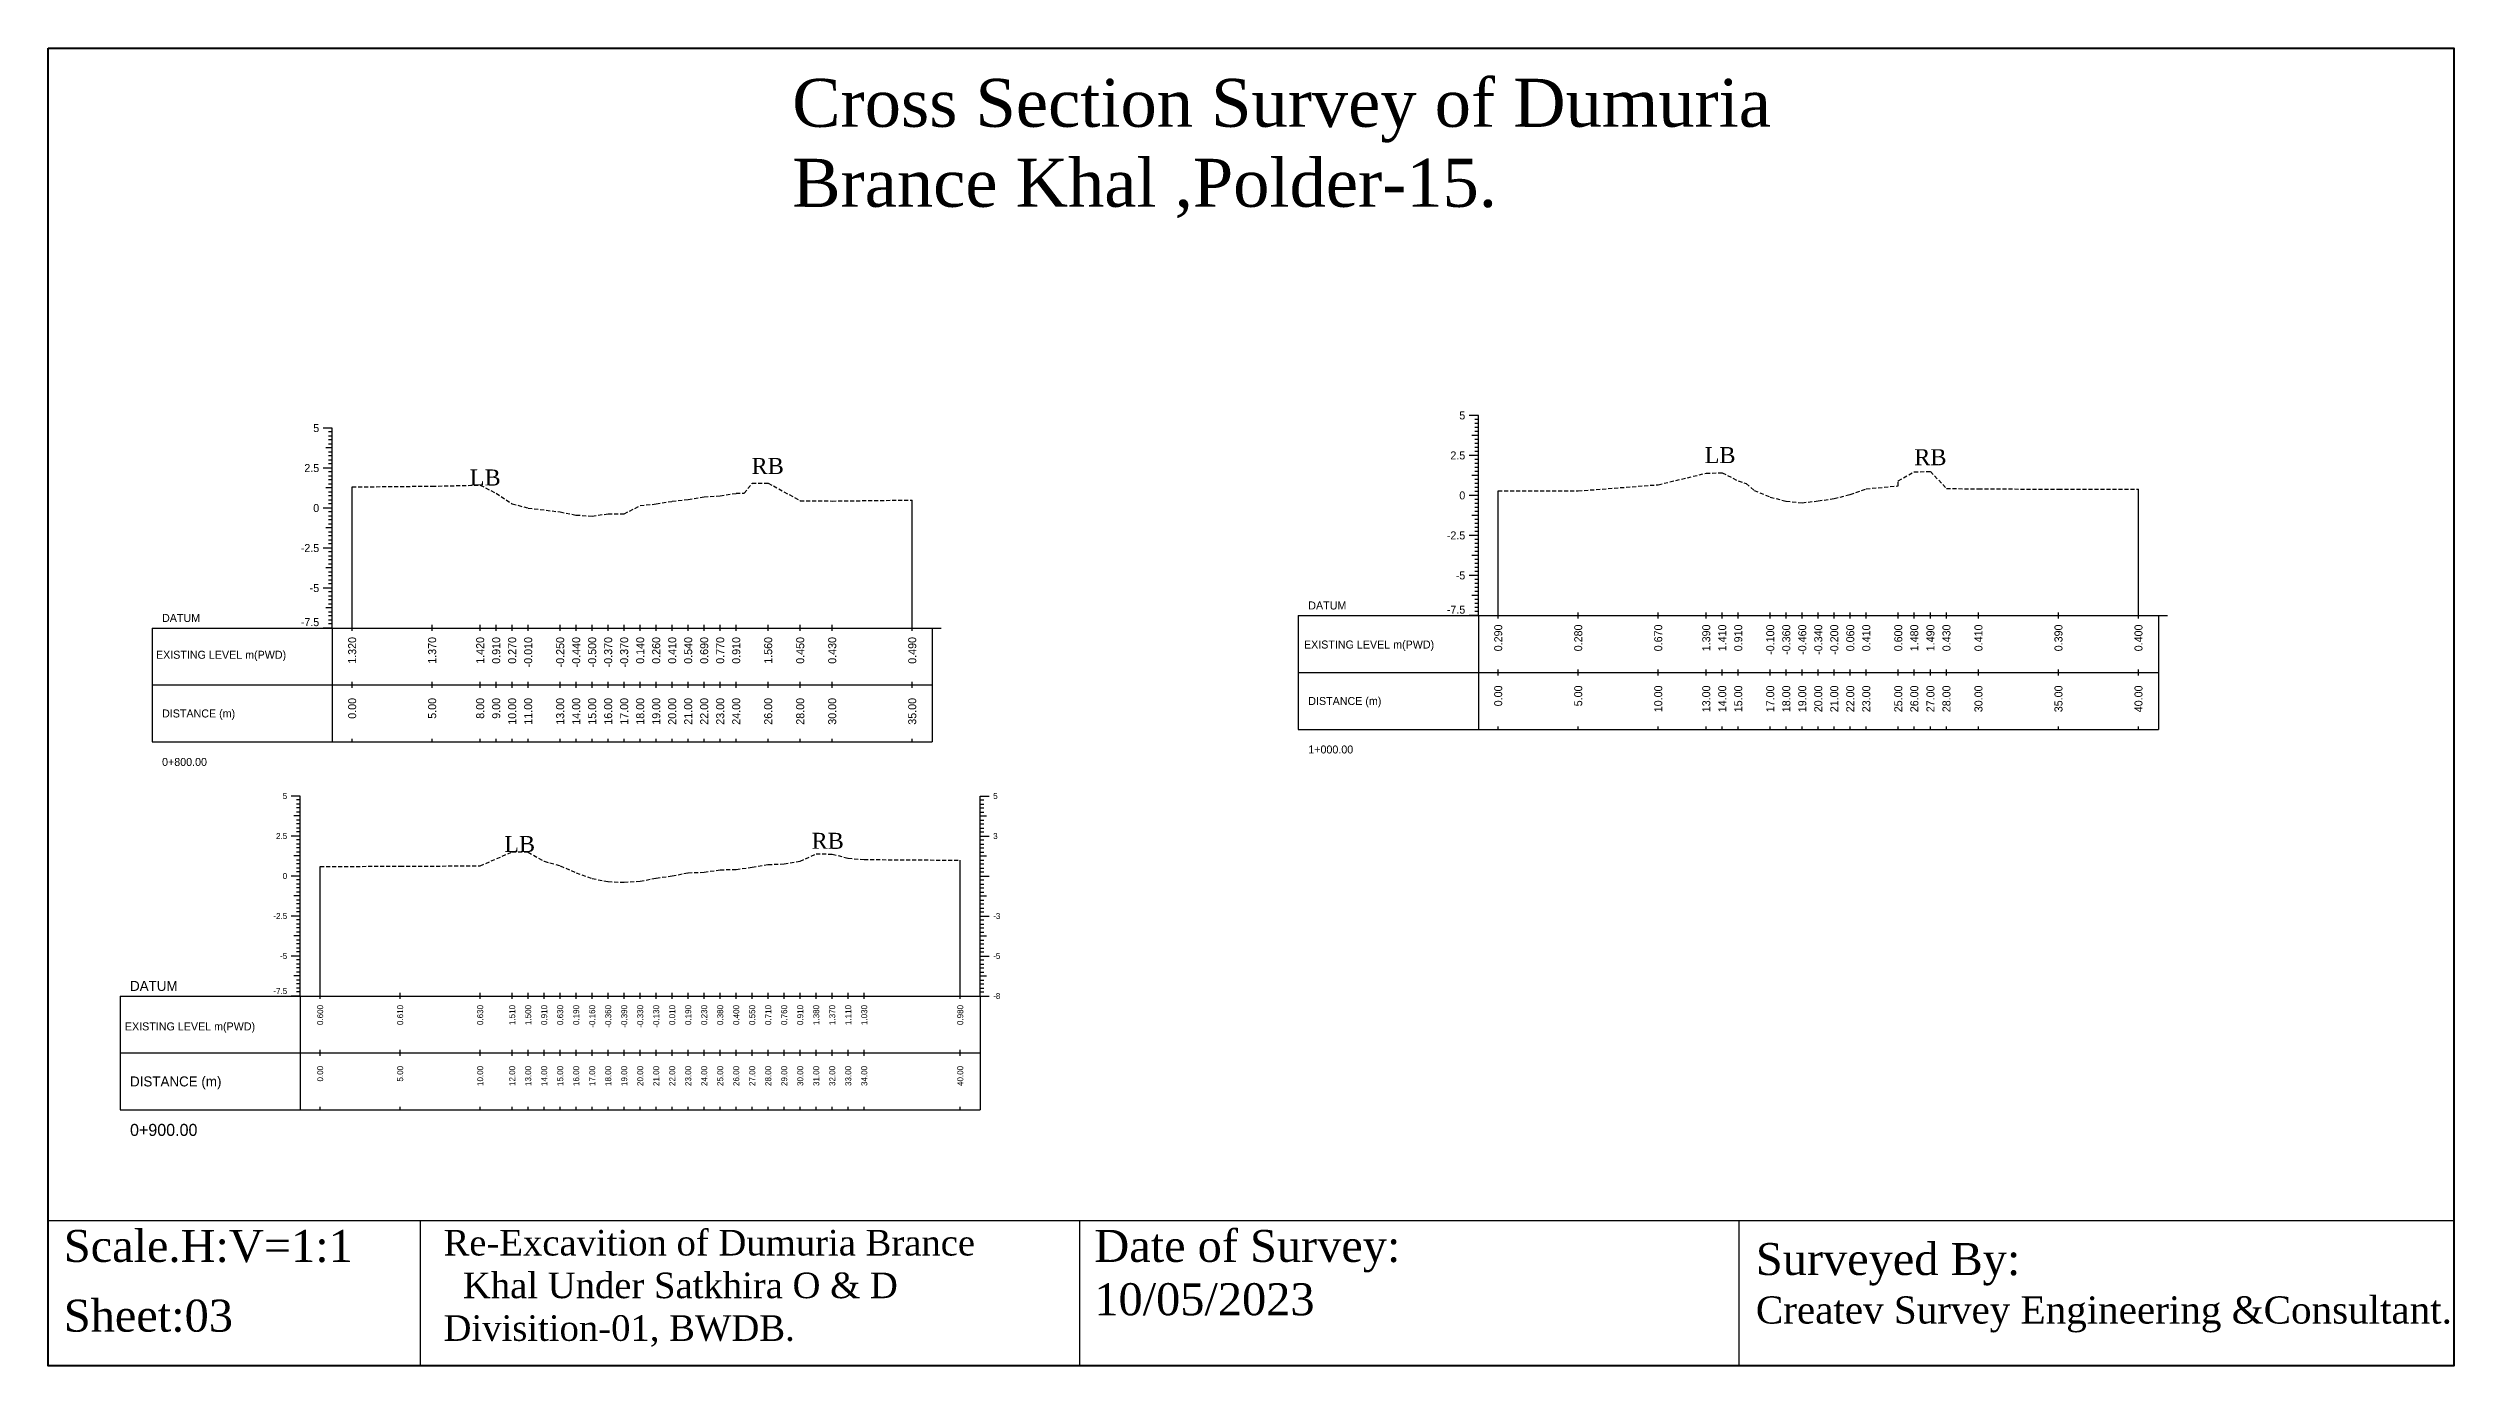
# Model space of a CAD drawing. Header units: inches. Extents: x -603 to 646, y -2572 to -1030.
# Drawn here: x 106.5 to 256.8, y -1327 to -1244.6 of the extents above; entities that cross this region are included whole.
import ezdxf
from ezdxf.enums import TextEntityAlignment as Align

# ---------------------------------------------------------------- set-up
doc = ezdxf.new("R2010")
doc.units = ezdxf.units.IN
doc.header["$MEASUREMENT"] = 0
doc.linetypes.add('HIDDEN', pattern=[0.375, 0.25, -0.125])
doc.layers.add('CS_Drawing', color=7, linetype='Continuous')
doc.layers.add('GL', color=3, linetype='HIDDEN')
doc.styles.add('romans', font='romans.shx')

msp = doc.modelspace()

# ---------------------------------------------------------------- linework, layer by layer
at = {"color": 4, "lineweight": 40}
msp.add_lwpolyline([(106.5, -1244.63), (256.84, -1244.63), (256.84, -1327), (106.5, -1327)], close=True, dxfattribs=at)
for points in [[(256.84, -1244.63), (256.84, -1327)], [(106.5, -1317.92), (256.84, -1317.92)], [(106.5, -1317.92), (106.5, -1327)], [(129.75, -1317.92), (129.75, -1327)], [(170.95, -1317.92), (170.95, -1327)], [(212.15, -1317.92), (212.15, -1327)]]:
    msp.add_lwpolyline(points)
at = {"layer": 'CS_Drawing'}
for p, q in [((124.25, -1268.38), (123.69, -1268.38)), ((124.25, -1268.38), (123.86, -1268.38)), ((124.25, -1268.38), (124.03, -1268.38)), ((124.25, -1268.62), (124.03, -1268.62)), ((124.25, -1280.88), (124.25, -1268.38)), ((195.88, -1267.59), (195.31, -1267.59)), ((195.88, -1267.59), (195.48, -1267.59)), ((195.88, -1268.84), (195.48, -1268.84)), ((195.88, -1267.59), (195.65, -1267.59)), ((195.88, -1267.84), (195.65, -1267.84)), ((195.88, -1268.09), (195.65, -1268.09)), ((195.88, -1268.34), (195.65, -1268.34)), ((195.88, -1268.59), (195.65, -1268.59)), ((195.88, -1268.84), (195.65, -1268.84)), ((195.88, -1280.09), (195.88, -1267.59)), ((124.25, -1269.62), (123.86, -1269.62)), ((124.25, -1268.88), (124.03, -1268.88)), ((124.25, -1269.12), (124.03, -1269.12)), ((124.25, -1269.38), (124.03, -1269.38)), ((124.25, -1269.62), (124.03, -1269.62)), ((124.25, -1269.88), (124.03, -1269.88)), ((124.25, -1270.12), (124.03, -1270.12)), ((124.25, -1270.38), (124.03, -1270.38)), ((195.88, -1270.09), (195.31, -1270.09)), ((195.88, -1270.09), (195.48, -1270.09)), ((195.88, -1269.09), (195.65, -1269.09)), ((195.88, -1269.34), (195.65, -1269.34)), ((195.88, -1269.59), (195.65, -1269.59)), ((195.88, -1269.84), (195.65, -1269.84)), ((195.88, -1270.09), (195.65, -1270.09)), ((195.88, -1270.34), (195.65, -1270.34)), ((124.25, -1270.88), (123.69, -1270.88)), ((124.25, -1270.88), (123.86, -1270.88)), ((124.25, -1270.62), (124.03, -1270.62)), ((124.25, -1270.88), (124.03, -1270.88)), ((124.25, -1271.12), (124.03, -1271.12)), ((124.25, -1271.38), (124.03, -1271.38)), ((124.25, -1271.62), (124.03, -1271.62)), ((124.25, -1271.88), (124.03, -1271.88)), ((195.88, -1271.34), (195.48, -1271.34)), ((195.88, -1270.59), (195.65, -1270.59)), ((195.88, -1270.84), (195.65, -1270.84)), ((195.88, -1271.09), (195.65, -1271.09)), ((195.88, -1271.34), (195.65, -1271.34)), ((195.88, -1271.59), (195.65, -1271.59)), ((195.88, -1271.84), (195.65, -1271.84)), ((124.25, -1273.38), (123.69, -1273.38)), ((124.25, -1272.12), (123.86, -1272.12)), ((124.25, -1273.38), (123.86, -1273.38)), ((124.25, -1272.12), (124.03, -1272.12)), ((124.25, -1272.38), (124.03, -1272.38)), ((124.25, -1272.62), (124.03, -1272.62)), ((124.25, -1272.88), (124.03, -1272.88)), ((124.25, -1273.12), (124.03, -1273.12)), ((124.25, -1273.38), (124.03, -1273.38)), ((125.5, -1280.88), (125.5, -1272.06)), ((160.5, -1280.88), (160.5, -1272.88)), ((195.88, -1272.59), (195.31, -1272.59)), ((195.88, -1272.59), (195.48, -1272.59)), ((195.88, -1272.09), (195.65, -1272.09)), ((195.88, -1272.34), (195.65, -1272.34)), ((195.88, -1272.59), (195.65, -1272.59)), ((195.88, -1272.84), (195.65, -1272.84)), ((195.88, -1273.09), (195.65, -1273.09)), ((195.88, -1273.34), (195.65, -1273.34)), ((197.12, -1280.09), (197.12, -1272.3)), ((237.13, -1280.09), (237.13, -1272.19)), ((124.25, -1274.62), (123.86, -1274.62)), ((124.25, -1273.62), (124.03, -1273.62)), ((124.25, -1273.88), (124.03, -1273.88)), ((124.25, -1274.12), (124.03, -1274.12)), ((124.25, -1274.38), (124.03, -1274.38)), ((124.25, -1274.62), (124.03, -1274.62)), ((124.25, -1274.88), (124.03, -1274.88)), ((195.88, -1273.84), (195.48, -1273.84)), ((195.88, -1273.59), (195.65, -1273.59)), ((195.88, -1273.84), (195.65, -1273.84)), ((195.88, -1274.09), (195.65, -1274.09)), ((195.88, -1274.34), (195.65, -1274.34)), ((195.88, -1274.59), (195.65, -1274.59)), ((195.88, -1274.84), (195.65, -1274.84)), ((124.25, -1275.88), (123.69, -1275.88)), ((124.25, -1275.88), (123.86, -1275.88)), ((124.25, -1275.12), (124.03, -1275.12)), ((124.25, -1275.38), (124.03, -1275.38)), ((124.25, -1275.62), (124.03, -1275.62)), ((124.25, -1275.88), (124.03, -1275.88)), ((124.25, -1276.12), (124.03, -1276.12)), ((124.25, -1276.38), (124.03, -1276.38)), ((195.88, -1275.09), (195.31, -1275.09)), ((195.88, -1275.09), (195.48, -1275.09)), ((195.88, -1276.34), (195.48, -1276.34)), ((195.88, -1275.09), (195.65, -1275.09)), ((195.88, -1275.34), (195.65, -1275.34)), ((195.88, -1275.59), (195.65, -1275.59)), ((195.88, -1275.84), (195.65, -1275.84)), ((195.88, -1276.09), (195.65, -1276.09)), ((195.88, -1276.34), (195.65, -1276.34)), ((124.25, -1277.12), (123.86, -1277.12)), ((124.25, -1276.62), (124.03, -1276.62)), ((124.25, -1276.88), (124.03, -1276.88)), ((124.25, -1277.12), (124.03, -1277.12)), ((124.25, -1277.38), (124.03, -1277.38)), ((124.25, -1277.62), (124.03, -1277.62)), ((124.25, -1277.88), (124.03, -1277.88)), ((195.88, -1277.59), (195.31, -1277.59)), ((195.88, -1277.59), (195.48, -1277.59)), ((195.88, -1276.59), (195.65, -1276.59)), ((195.88, -1276.84), (195.65, -1276.84)), ((195.88, -1277.09), (195.65, -1277.09)), ((195.88, -1277.34), (195.65, -1277.34)), ((195.88, -1277.59), (195.65, -1277.59)), ((195.88, -1277.84), (195.65, -1277.84)), ((124.25, -1278.38), (123.69, -1278.38)), ((124.25, -1278.38), (123.86, -1278.38)), ((124.25, -1278.12), (124.03, -1278.12)), ((124.25, -1278.38), (124.03, -1278.38)), ((124.25, -1278.62), (124.03, -1278.62)), ((124.25, -1278.88), (124.03, -1278.88)), ((124.25, -1279.12), (124.03, -1279.12)), ((124.25, -1279.38), (124.03, -1279.38)), ((195.88, -1278.84), (195.48, -1278.84)), ((195.88, -1278.09), (195.65, -1278.09)), ((195.88, -1278.34), (195.65, -1278.34)), ((195.88, -1278.59), (195.65, -1278.59)), ((195.88, -1278.84), (195.65, -1278.84)), ((195.88, -1279.09), (195.65, -1279.09)), ((195.88, -1279.34), (195.65, -1279.34)), ((113, -1280.88), (124.25, -1280.88)), ((113, -1280.88), (113, -1288)), ((124.25, -1280.88), (123.69, -1280.88)), ((124.25, -1279.62), (123.86, -1279.62)), ((124.25, -1280.88), (123.86, -1280.88)), ((124.25, -1279.62), (124.03, -1279.62)), ((124.25, -1279.88), (124.03, -1279.88)), ((124.25, -1280.12), (124.03, -1280.12)), ((124.25, -1280.38), (124.03, -1280.38)), ((124.25, -1280.62), (124.03, -1280.62)), ((124.25, -1280.88), (124.03, -1280.88)), ((124.25, -1280.88), (161.75, -1280.88)), ((124.25, -1280.88), (124.25, -1288)), ((125.5, -1281.06), (125.5, -1280.69)), ((130.5, -1281.06), (130.5, -1280.69)), ((133.5, -1281.06), (133.5, -1280.69)), ((134.5, -1281.06), (134.5, -1280.69)), ((135.5, -1281.06), (135.5, -1280.69)), ((136.5, -1281.06), (136.5, -1280.69)), ((138.5, -1281.06), (138.5, -1280.69)), ((139.5, -1281.06), (139.5, -1280.69)), ((140.5, -1281.06), (140.5, -1280.69)), ((141.5, -1281.06), (141.5, -1280.69)), ((142.5, -1281.06), (142.5, -1280.69)), ((143.5, -1281.06), (143.5, -1280.69)), ((144.5, -1281.06), (144.5, -1280.69)), ((145.5, -1281.06), (145.5, -1280.69)), ((146.5, -1281.06), (146.5, -1280.69)), ((147.5, -1281.06), (147.5, -1280.69)), ((148.5, -1281.06), (148.5, -1280.69)), ((149.5, -1281.06), (149.5, -1280.69)), ((151.5, -1281.06), (151.5, -1280.69)), ((153.5, -1281.06), (153.5, -1280.69)), ((155.5, -1281.06), (155.5, -1280.69)), ((160.5, -1281.06), (160.5, -1280.69)), ((161.75, -1280.88), (162.31, -1280.88)), ((161.75, -1280.88), (162.14, -1280.88)), ((161.75, -1280.88), (161.98, -1280.88)), ((161.75, -1280.88), (161.75, -1288)), ((184.62, -1280.09), (195.88, -1280.09)), ((184.62, -1280.09), (184.62, -1287.22)), ((195.88, -1280.09), (195.31, -1280.09)), ((195.88, -1280.09), (195.48, -1280.09)), ((195.88, -1279.59), (195.65, -1279.59)), ((195.88, -1279.84), (195.65, -1279.84)), ((195.88, -1280.09), (195.65, -1280.09)), ((195.88, -1280.09), (238.38, -1280.09)), ((195.88, -1280.09), (195.88, -1287.22)), ((197.12, -1280.28), (197.12, -1279.91)), ((202.12, -1280.28), (202.12, -1279.91)), ((207.12, -1280.28), (207.12, -1279.91)), ((210.12, -1280.28), (210.12, -1279.91)), ((211.12, -1280.28), (211.12, -1279.91)), ((212.12, -1280.28), (212.12, -1279.91)), ((214.12, -1280.28), (214.12, -1279.91)), ((215.12, -1280.28), (215.12, -1279.91)), ((216.12, -1280.28), (216.12, -1279.91)), ((217.12, -1280.28), (217.12, -1279.91)), ((218.12, -1280.28), (218.12, -1279.91)), ((219.12, -1280.28), (219.12, -1279.91)), ((220.12, -1280.28), (220.12, -1279.91)), ((222.12, -1280.28), (222.12, -1279.91)), ((223.12, -1280.28), (223.12, -1279.91)), ((224.13, -1280.28), (224.13, -1279.91)), ((225.13, -1280.28), (225.13, -1279.91)), ((227.13, -1280.28), (227.13, -1279.91)), ((232.13, -1280.28), (232.13, -1279.91)), ((237.13, -1280.28), (237.13, -1279.91)), ((238.38, -1280.09), (238.94, -1280.09)), ((238.38, -1280.09), (238.77, -1280.09)), ((238.38, -1280.09), (238.6, -1280.09)), ((238.38, -1280.09), (238.38, -1287.22)), ((184.62, -1283.66), (195.88, -1283.66)), ((195.88, -1283.66), (238.38, -1283.66)), ((195.88, -1283.66), (238.38, -1283.66)), ((197.12, -1283.84), (197.12, -1283.47)), ((202.12, -1283.84), (202.12, -1283.47)), ((207.12, -1283.84), (207.12, -1283.47)), ((210.12, -1283.84), (210.12, -1283.47)), ((211.12, -1283.84), (211.12, -1283.47)), ((212.12, -1283.84), (212.12, -1283.47)), ((214.12, -1283.84), (214.12, -1283.47)), ((215.12, -1283.84), (215.12, -1283.47)), ((216.12, -1283.84), (216.12, -1283.47)), ((217.12, -1283.84), (217.12, -1283.47)), ((218.12, -1283.84), (218.12, -1283.47)), ((219.12, -1283.84), (219.12, -1283.47)), ((220.12, -1283.84), (220.12, -1283.47)), ((222.12, -1283.84), (222.12, -1283.47)), ((223.12, -1283.84), (223.12, -1283.47)), ((224.13, -1283.84), (224.13, -1283.47)), ((225.13, -1283.84), (225.13, -1283.47)), ((227.13, -1283.84), (227.13, -1283.47)), ((232.13, -1283.84), (232.13, -1283.47)), ((237.13, -1283.84), (237.13, -1283.47)), ((113, -1284.44), (124.25, -1284.44)), ((124.25, -1284.44), (161.75, -1284.44)), ((124.25, -1284.44), (161.75, -1284.44)), ((125.5, -1284.62), (125.5, -1284.25)), ((130.5, -1284.62), (130.5, -1284.25)), ((133.5, -1284.62), (133.5, -1284.25)), ((134.5, -1284.62), (134.5, -1284.25)), ((135.5, -1284.62), (135.5, -1284.25)), ((136.5, -1284.62), (136.5, -1284.25)), ((138.5, -1284.62), (138.5, -1284.25)), ((139.5, -1284.62), (139.5, -1284.25)), ((140.5, -1284.62), (140.5, -1284.25)), ((141.5, -1284.62), (141.5, -1284.25)), ((142.5, -1284.62), (142.5, -1284.25)), ((143.5, -1284.62), (143.5, -1284.25)), ((144.5, -1284.62), (144.5, -1284.25)), ((145.5, -1284.62), (145.5, -1284.25)), ((146.5, -1284.62), (146.5, -1284.25)), ((147.5, -1284.62), (147.5, -1284.25)), ((148.5, -1284.62), (148.5, -1284.25)), ((149.5, -1284.62), (149.5, -1284.25)), ((151.5, -1284.62), (151.5, -1284.25)), ((153.5, -1284.62), (153.5, -1284.25)), ((155.5, -1284.62), (155.5, -1284.25)), ((160.5, -1284.62), (160.5, -1284.25)), ((113, -1288), (124.25, -1288)), ((124.25, -1288), (161.75, -1288)), ((125.5, -1288), (125.5, -1287.81)), ((130.5, -1288), (130.5, -1287.81)), ((133.5, -1288), (133.5, -1287.81)), ((134.5, -1288), (134.5, -1287.81)), ((135.5, -1288), (135.5, -1287.81)), ((136.5, -1288), (136.5, -1287.81)), ((138.5, -1288), (138.5, -1287.81)), ((139.5, -1288), (139.5, -1287.81)), ((140.5, -1288), (140.5, -1287.81)), ((141.5, -1288), (141.5, -1287.81)), ((142.5, -1288), (142.5, -1287.81)), ((143.5, -1288), (143.5, -1287.81)), ((144.5, -1288), (144.5, -1287.81)), ((145.5, -1288), (145.5, -1287.81)), ((146.5, -1288), (146.5, -1287.81)), ((147.5, -1288), (147.5, -1287.81)), ((148.5, -1288), (148.5, -1287.81)), ((149.5, -1288), (149.5, -1287.81)), ((151.5, -1288), (151.5, -1287.81)), ((153.5, -1288), (153.5, -1287.81)), ((155.5, -1288), (155.5, -1287.81)), ((160.5, -1288), (160.5, -1287.81)), ((184.62, -1287.22), (195.88, -1287.22)), ((195.88, -1287.22), (238.38, -1287.22)), ((197.12, -1287.22), (197.12, -1287.03)), ((202.12, -1287.22), (202.12, -1287.03)), ((207.12, -1287.22), (207.12, -1287.03)), ((210.12, -1287.22), (210.12, -1287.03)), ((211.12, -1287.22), (211.12, -1287.03)), ((212.12, -1287.22), (212.12, -1287.03)), ((214.12, -1287.22), (214.12, -1287.03)), ((215.12, -1287.22), (215.12, -1287.03)), ((216.12, -1287.22), (216.12, -1287.03)), ((217.12, -1287.22), (217.12, -1287.03)), ((218.12, -1287.22), (218.12, -1287.03)), ((219.12, -1287.22), (219.12, -1287.03)), ((220.12, -1287.22), (220.12, -1287.03)), ((222.12, -1287.22), (222.12, -1287.03)), ((223.12, -1287.22), (223.12, -1287.03)), ((224.13, -1287.22), (224.13, -1287.03)), ((225.13, -1287.22), (225.13, -1287.03)), ((227.13, -1287.22), (227.13, -1287.03)), ((232.13, -1287.22), (232.13, -1287.03)), ((237.13, -1287.22), (237.13, -1287.03)), ((122.25, -1291.38), (121.69, -1291.38)), ((122.25, -1291.38), (121.86, -1291.38)), ((122.25, -1291.38), (122.03, -1291.38)), ((122.25, -1303.88), (122.25, -1291.38)), ((164.75, -1291.38), (165.31, -1291.38)), ((164.75, -1291.38), (165.14, -1291.38)), ((164.75, -1291.38), (164.97, -1291.38)), ((164.75, -1303.88), (164.75, -1291.38)), ((122.25, -1292.62), (121.86, -1292.62)), ((122.25, -1291.62), (122.03, -1291.62)), ((122.25, -1291.88), (122.03, -1291.88)), ((122.25, -1292.12), (122.03, -1292.12)), ((122.25, -1292.38), (122.03, -1292.38)), ((122.25, -1292.62), (122.03, -1292.62)), ((122.25, -1292.88), (122.03, -1292.88)), ((164.75, -1291.62), (164.97, -1291.62)), ((164.75, -1291.88), (164.97, -1291.88)), ((164.75, -1292.12), (164.97, -1292.12)), ((164.75, -1292.38), (164.97, -1292.38)), ((164.75, -1292.62), (165.14, -1292.62)), ((164.75, -1292.62), (164.97, -1292.62)), ((164.75, -1292.88), (164.97, -1292.88)), ((122.25, -1293.88), (121.69, -1293.88)), ((122.25, -1293.88), (121.86, -1293.88)), ((122.25, -1293.12), (122.03, -1293.12)), ((122.25, -1293.38), (122.03, -1293.38)), ((122.25, -1293.62), (122.03, -1293.62)), ((122.25, -1293.88), (122.03, -1293.88)), ((122.25, -1294.12), (122.03, -1294.12)), ((122.25, -1294.38), (122.03, -1294.38)), ((164.75, -1293.12), (164.97, -1293.12)), ((164.75, -1293.38), (164.97, -1293.38)), ((164.75, -1293.62), (164.97, -1293.62)), ((164.75, -1293.88), (165.31, -1293.88)), ((164.75, -1293.88), (165.14, -1293.88)), ((164.75, -1293.88), (164.97, -1293.88)), ((164.75, -1294.12), (164.97, -1294.12)), ((164.75, -1294.38), (164.97, -1294.38)), ((122.25, -1295.12), (121.86, -1295.12)), ((122.25, -1294.62), (122.03, -1294.62)), ((122.25, -1294.88), (122.03, -1294.88)), ((122.25, -1295.12), (122.03, -1295.12)), ((122.25, -1295.38), (122.03, -1295.38)), ((122.25, -1295.62), (122.03, -1295.62)), ((122.25, -1295.88), (122.03, -1295.88)), ((123.5, -1303.88), (123.5, -1295.78)), ((163.5, -1303.88), (163.5, -1295.39)), ((164.75, -1294.62), (164.97, -1294.62)), ((164.75, -1294.88), (164.97, -1294.88)), ((164.75, -1295.12), (165.14, -1295.12)), ((164.75, -1295.12), (164.97, -1295.12)), ((164.75, -1295.38), (164.97, -1295.38)), ((164.75, -1295.62), (164.97, -1295.62)), ((164.75, -1295.88), (164.97, -1295.88)), ((122.25, -1296.38), (121.69, -1296.38)), ((122.25, -1296.38), (121.86, -1296.38)), ((122.25, -1296.12), (122.03, -1296.12)), ((122.25, -1296.38), (122.03, -1296.38)), ((122.25, -1296.62), (122.03, -1296.62)), ((122.25, -1296.88), (122.03, -1296.88)), ((122.25, -1297.12), (122.03, -1297.12)), ((122.25, -1297.38), (122.03, -1297.38)), ((164.75, -1296.12), (164.97, -1296.12)), ((164.75, -1296.38), (165.31, -1296.38)), ((164.75, -1296.38), (165.14, -1296.38)), ((164.75, -1296.38), (164.97, -1296.38)), ((164.75, -1296.62), (164.97, -1296.62)), ((164.75, -1296.88), (164.97, -1296.88)), ((164.75, -1297.12), (164.97, -1297.12)), ((164.75, -1297.38), (164.97, -1297.38)), ((122.25, -1298.88), (121.69, -1298.88)), ((122.25, -1297.62), (121.86, -1297.62)), ((122.25, -1298.88), (121.86, -1298.88)), ((122.25, -1297.62), (122.03, -1297.62)), ((122.25, -1297.88), (122.03, -1297.88)), ((122.25, -1298.12), (122.03, -1298.12)), ((122.25, -1298.38), (122.03, -1298.38)), ((122.25, -1298.62), (122.03, -1298.62)), ((122.25, -1298.88), (122.03, -1298.88)), ((164.75, -1297.62), (165.14, -1297.62)), ((164.75, -1297.62), (164.97, -1297.62)), ((164.75, -1297.88), (164.97, -1297.88)), ((164.75, -1298.12), (164.97, -1298.12)), ((164.75, -1298.38), (164.97, -1298.38)), ((164.75, -1298.62), (164.97, -1298.62)), ((164.75, -1298.88), (165.31, -1298.88)), ((164.75, -1298.88), (165.14, -1298.88)), ((164.75, -1298.88), (164.97, -1298.88)), ((122.25, -1300.12), (121.86, -1300.12)), ((122.25, -1299.12), (122.03, -1299.12)), ((122.25, -1299.38), (122.03, -1299.38)), ((122.25, -1299.62), (122.03, -1299.62)), ((122.25, -1299.88), (122.03, -1299.88)), ((122.25, -1300.12), (122.03, -1300.12)), ((122.25, -1300.38), (122.03, -1300.38)), ((164.75, -1299.12), (164.97, -1299.12)), ((164.75, -1299.38), (164.97, -1299.38)), ((164.75, -1299.62), (164.97, -1299.62)), ((164.75, -1299.88), (164.97, -1299.88)), ((164.75, -1300.12), (165.14, -1300.12)), ((164.75, -1300.12), (164.97, -1300.12)), ((164.75, -1300.38), (164.97, -1300.38)), ((122.25, -1301.38), (121.69, -1301.38)), ((122.25, -1301.38), (121.86, -1301.38)), ((122.25, -1300.62), (122.03, -1300.62)), ((122.25, -1300.88), (122.03, -1300.88)), ((122.25, -1301.12), (122.03, -1301.12)), ((122.25, -1301.38), (122.03, -1301.38)), ((122.25, -1301.62), (122.03, -1301.62)), ((122.25, -1301.88), (122.03, -1301.88)), ((164.75, -1300.62), (164.97, -1300.62)), ((164.75, -1300.88), (164.97, -1300.88)), ((164.75, -1301.12), (164.97, -1301.12)), ((164.75, -1301.38), (165.31, -1301.38)), ((164.75, -1301.38), (165.14, -1301.38)), ((164.75, -1301.38), (164.97, -1301.38)), ((164.75, -1301.62), (164.97, -1301.62)), ((164.75, -1301.88), (164.97, -1301.88)), ((122.25, -1302.62), (121.86, -1302.62)), ((122.25, -1302.12), (122.03, -1302.12)), ((122.25, -1302.38), (122.03, -1302.38)), ((122.25, -1302.62), (122.03, -1302.62)), ((122.25, -1302.88), (122.03, -1302.88)), ((122.25, -1303.12), (122.03, -1303.12)), ((122.25, -1303.38), (122.03, -1303.38)), ((164.75, -1302.12), (164.97, -1302.12)), ((164.75, -1302.38), (164.97, -1302.38)), ((164.75, -1302.62), (165.14, -1302.62)), ((164.75, -1302.62), (164.97, -1302.62)), ((164.75, -1302.88), (164.97, -1302.88)), ((164.75, -1303.12), (164.97, -1303.12)), ((164.75, -1303.38), (164.97, -1303.38)), ((111, -1303.88), (122.25, -1303.88)), ((111, -1303.88), (111, -1311)), ((122.25, -1303.88), (121.69, -1303.88)), ((122.25, -1303.88), (121.86, -1303.88)), ((122.25, -1303.62), (122.03, -1303.62)), ((122.25, -1303.88), (122.03, -1303.88)), ((122.25, -1303.88), (164.75, -1303.88)), ((122.25, -1303.88), (122.25, -1311)), ((123.5, -1304.06), (123.5, -1303.69)), ((128.5, -1304.06), (128.5, -1303.69)), ((133.5, -1304.06), (133.5, -1303.69)), ((135.5, -1304.06), (135.5, -1303.69)), ((136.5, -1304.06), (136.5, -1303.69)), ((137.5, -1304.06), (137.5, -1303.69)), ((138.5, -1304.06), (138.5, -1303.69)), ((139.5, -1304.06), (139.5, -1303.69)), ((140.5, -1304.06), (140.5, -1303.69)), ((141.5, -1304.06), (141.5, -1303.69)), ((142.5, -1304.06), (142.5, -1303.69)), ((143.5, -1304.06), (143.5, -1303.69)), ((144.5, -1304.06), (144.5, -1303.69)), ((145.5, -1304.06), (145.5, -1303.69)), ((146.5, -1304.06), (146.5, -1303.69)), ((147.5, -1304.06), (147.5, -1303.69)), ((148.5, -1304.06), (148.5, -1303.69)), ((149.5, -1304.06), (149.5, -1303.69)), ((150.5, -1304.06), (150.5, -1303.69)), ((151.5, -1304.06), (151.5, -1303.69)), ((152.5, -1304.06), (152.5, -1303.69)), ((153.5, -1304.06), (153.5, -1303.69)), ((154.5, -1304.06), (154.5, -1303.69)), ((155.5, -1304.06), (155.5, -1303.69)), ((156.5, -1304.06), (156.5, -1303.69)), ((157.5, -1304.06), (157.5, -1303.69)), ((163.5, -1304.06), (163.5, -1303.69)), ((164.75, -1303.62), (164.97, -1303.62)), ((164.75, -1303.88), (165.31, -1303.88)), ((164.75, -1303.88), (165.14, -1303.88)), ((164.75, -1303.88), (164.97, -1303.88)), ((164.75, -1303.88), (164.75, -1311)), ((111, -1307.44), (122.25, -1307.44)), ((122.25, -1307.44), (164.75, -1307.44)), ((122.25, -1307.44), (164.75, -1307.44)), ((123.5, -1307.62), (123.5, -1307.25)), ((128.5, -1307.62), (128.5, -1307.25)), ((133.5, -1307.62), (133.5, -1307.25)), ((135.5, -1307.62), (135.5, -1307.25)), ((136.5, -1307.62), (136.5, -1307.25)), ((137.5, -1307.62), (137.5, -1307.25)), ((138.5, -1307.62), (138.5, -1307.25)), ((139.5, -1307.62), (139.5, -1307.25)), ((140.5, -1307.62), (140.5, -1307.25)), ((141.5, -1307.62), (141.5, -1307.25)), ((142.5, -1307.62), (142.5, -1307.25)), ((143.5, -1307.62), (143.5, -1307.25)), ((144.5, -1307.62), (144.5, -1307.25)), ((145.5, -1307.62), (145.5, -1307.25)), ((146.5, -1307.62), (146.5, -1307.25)), ((147.5, -1307.62), (147.5, -1307.25)), ((148.5, -1307.62), (148.5, -1307.25)), ((149.5, -1307.62), (149.5, -1307.25)), ((150.5, -1307.62), (150.5, -1307.25)), ((151.5, -1307.62), (151.5, -1307.25)), ((152.5, -1307.62), (152.5, -1307.25)), ((153.5, -1307.62), (153.5, -1307.25)), ((154.5, -1307.62), (154.5, -1307.25)), ((155.5, -1307.62), (155.5, -1307.25)), ((156.5, -1307.62), (156.5, -1307.25)), ((157.5, -1307.62), (157.5, -1307.25)), ((163.5, -1307.62), (163.5, -1307.25)), ((123.5, -1311), (123.5, -1310.81)), ((128.5, -1311), (128.5, -1310.81)), ((133.5, -1311), (133.5, -1310.81)), ((135.5, -1311), (135.5, -1310.81)), ((136.5, -1311), (136.5, -1310.81)), ((137.5, -1311), (137.5, -1310.81)), ((138.5, -1311), (138.5, -1310.81)), ((139.5, -1311), (139.5, -1310.81)), ((140.5, -1311), (140.5, -1310.81)), ((141.5, -1311), (141.5, -1310.81)), ((142.5, -1311), (142.5, -1310.81)), ((143.5, -1311), (143.5, -1310.81)), ((144.5, -1311), (144.5, -1310.81)), ((145.5, -1311), (145.5, -1310.81)), ((146.5, -1311), (146.5, -1310.81)), ((147.5, -1311), (147.5, -1310.81)), ((148.5, -1311), (148.5, -1310.81)), ((149.5, -1311), (149.5, -1310.81)), ((150.5, -1311), (150.5, -1310.81)), ((151.5, -1311), (151.5, -1310.81)), ((152.5, -1311), (152.5, -1310.81)), ((153.5, -1311), (153.5, -1310.81)), ((154.5, -1311), (154.5, -1310.81)), ((155.5, -1311), (155.5, -1310.81)), ((156.5, -1311), (156.5, -1310.81)), ((157.5, -1311), (157.5, -1310.81)), ((163.5, -1311), (163.5, -1310.81)), ((111, -1311), (122.25, -1311)), ((122.25, -1311), (164.75, -1311))]:
    msp.add_line(p, q, dxfattribs=at)
at = {"layer": 'GL'}
for points in [[(125.5, -1272.06), (130.5, -1272.01), (133.5, -1271.95), (134.5, -1272.46), (135.5, -1273.11), (136.5, -1273.38), (138.5, -1273.62), (139.5, -1273.82), (140.5, -1273.88), (141.5, -1273.74), (142.5, -1273.74), (143.5, -1273.23), (144.5, -1273.12), (145.5, -1272.96), (146.5, -1272.84), (147.5, -1272.68), (148.5, -1272.61), (149.5, -1272.46), (150, -1272.46), (150.5, -1271.83), (151.5, -1271.82), (153.5, -1272.92), (155.5, -1272.94), (160.5, -1272.88)], [(197.12, -1272.3), (202.12, -1272.31), (207.12, -1271.92), (210.12, -1271.2), (211.12, -1271.18), (212.12, -1271.68), (212.62, -1271.85), (213.12, -1272.28), (214.12, -1272.69), (215.12, -1272.95), (216.12, -1273.05), (217.12, -1272.93), (218.12, -1272.79), (219.12, -1272.53), (220.12, -1272.18), (222.12, -1271.99), (222.12, -1271.68), (223.12, -1271.11), (224.13, -1271.1), (225.13, -1272.16), (227.13, -1272.18), (232.13, -1272.2), (237.13, -1272.19), (237.13, -1272.19)], [(123.5, -1295.78), (128.5, -1295.77), (133.5, -1295.74), (135.5, -1294.87), (136.5, -1294.88), (137.5, -1295.46), (138.5, -1295.74), (139.5, -1296.18), (140.5, -1296.54), (141.5, -1296.73), (142.5, -1296.77), (143.5, -1296.7), (144.5, -1296.51), (145.5, -1296.37), (146.5, -1296.18), (147.5, -1296.14), (148.5, -1295.99), (149.5, -1295.97), (150.5, -1295.83), (151.5, -1295.66), (152.5, -1295.62), (153.5, -1295.46), (154.5, -1294.99), (155.5, -1295.01), (156.5, -1295.27), (157.5, -1295.35), (163.5, -1295.39)]]:
    msp.add_lwpolyline(points, dxfattribs=at)

# ---------------------------------------------------------------- texts
at = {"attachment_point": 1, "style": 'romans'}
for s, insert, char_height, width in [('{\\fTimes New Roman|b0|i0|c0|p18;Cross Section Survey of Dumuria  Brance Khal ,Polder-15.}', (153, -1246.55), 3, 72.2837), ('{\\fTimes New Roman|b0|i0|c0|p18;RB}', (150.46, -1270.25), 1, 4.1943), ('{\\fTimes New Roman|b0|i0|c0|p18;LB}', (210.02, -1269.57), 1, 4.1943), ('{\\fTimes New Roman|b0|i0|c0|p18;RB}', (223.12, -1269.7), 1, 4.1943), ('{\\fTimes New Roman|b0|i0|c0|p18;LB}', (132.85, -1270.97), 1, 4.1943), ('{\\fTimes New Roman|b0|i0|c0|p18;LB}', (135, -1293.88), 1, 4.1943), ('{\\fTimes New Roman|b0|i0|c0|p18;RB}', (154.21, -1293.68), 1, 4.1943), ('{\\fTimes New Roman|b0|i0|c0|p18;Scale.H:V=1:1}', (107.48, -1318.5), 2, 22.2708), ('{\\fTimes New Roman|b0|i0|c0|p18;Re-Excavition of Dumuria Brance\\P  Khal Under Satkhira O & D    Divisition-01, BWDB.}', (131.21, -1318.5), 1.6, 38.8405), ('{\\fTimes New Roman|b0|i0|c0|p18;Date of Survey: 10/05/2023}', (171.88, -1318.5), 2, 22.2708), ('{\\fTimes New Roman|b0|i0|c0|p18;Surveyed By:                                     \\H0.85x;Createv Survey Engineering &Consultant.}', (213.22, -1319.32), 2, 45.2193), ('{\\fTimes New Roman|b0|i0|c0|p18;Sheet:03}', (107.48, -1322.86), 2, 38.8405)]:
    msp.add_mtext(s, dxfattribs=dict(at, insert=insert, char_height=char_height, width=width))
at = {"layer": 'CS_Drawing'}
for s, height, p in [('5', 0.5, (195.06, -1267.59)), ('5', 0.5, (123.44, -1268.38)), ('2.5', 0.5, (195.06, -1270.09)), ('2.5', 0.5, (123.44, -1270.88)), ('0', 0.5, (123.44, -1273.38)), ('0', 0.5, (195.06, -1272.59)), ('-2.5', 0.5, (195.06, -1275.09)), ('-2.5', 0.5, (123.44, -1275.88)), ('-5', 0.5, (195.06, -1277.59)), ('-5', 0.5, (123.44, -1278.38)), ('5', 0.375, (121.44, -1291.38)), ('2.5', 0.375, (121.44, -1293.88)), ('0', 0.375, (121.44, -1296.38)), ('-2.5', 0.375, (121.44, -1298.88)), ('-5', 0.375, (121.44, -1301.38))]:
    msp.add_text(s, height=height, dxfattribs=at).set_placement(p, align=Align.MIDDLE_RIGHT)
for s, height, p in [('DATUM', 0.5, (185.25, -1279.47)), ('DATUM', 0.5, (113.62, -1280.25)), ('EXISTING LEVEL m(PWD)', 0.5, (113.24, -1282.55)), ('EXISTING LEVEL m(PWD)', 0.5, (184.98, -1281.91)), ('DISTANCE (m)', 0.5, (185.25, -1285.44)), ('DISTANCE (m)', 0.5, (113.62, -1286.22)), ('1+000.00', 0.5, (185.25, -1288.47)), ('0+800.00', 0.5, (113.62, -1289.25)), ('5', 0.375, (165.56, -1291.38)), ('3', 0.375, (165.56, -1293.88)), ('-3', 0.375, (165.56, -1298.88)), ('-5', 0.375, (165.56, -1301.38)), ('DATUM', 0.625, (111.62, -1303.25)), ('-8', 0.375, (165.56, -1303.88)), ('-8', 0.375, (165.56, -1303.88)), ('EXISTING LEVEL m(PWD)', 0.5, (111.3, -1305.78)), ('DISTANCE (m)', 0.625, (111.62, -1309.22)), ('0+900.00', 0.75, (111.62, -1312.25))]:
    msp.add_text(s, height=height, dxfattribs=at).set_placement(p, align=Align.MIDDLE_LEFT)
for height, p in [(0.5, (123.44, -1280.76)), (0.5, (195.06, -1279.98)), (0.375, (121.44, -1303.76))]:
    msp.add_text('-7.5', height=height, dxfattribs=at).set_placement(p, align=Align.RIGHT)
for s, height, p in [('0.290', 0.5, (197.12, -1280.66)), ('0.280', 0.5, (202.12, -1280.66)), ('0.670', 0.5, (207.12, -1280.66)), ('1.390', 0.5, (210.12, -1280.66)), ('1.410', 0.5, (211.12, -1280.66)), ('0.910', 0.5, (212.12, -1280.66)), ('-0.100', 0.5, (214.12, -1280.66)), ('-0.360', 0.5, (215.12, -1280.66)), ('-0.460', 0.5, (216.12, -1280.66)), ('-0.340', 0.5, (217.12, -1280.66)), ('-0.200', 0.5, (218.12, -1280.66)), ('0.060', 0.5, (219.12, -1280.66)), ('0.410', 0.5, (220.12, -1280.66)), ('0.600', 0.5, (222.12, -1280.66)), ('1.480', 0.5, (223.12, -1280.66)), ('1.490', 0.5, (224.13, -1280.66)), ('0.430', 0.5, (225.13, -1280.66)), ('0.410', 0.5, (227.13, -1280.66)), ('0.390', 0.5, (232.13, -1280.66)), ('0.400', 0.5, (237.13, -1280.66)), ('1.320', 0.5, (125.5, -1281.44)), ('1.370', 0.5, (130.5, -1281.44)), ('1.420', 0.5, (133.5, -1281.44)), ('0.910', 0.5, (134.5, -1281.44)), ('0.270', 0.5, (135.5, -1281.44)), ('-0.010', 0.5, (136.5, -1281.44)), ('-0.250', 0.5, (138.5, -1281.44)), ('-0.440', 0.5, (139.5, -1281.44)), ('-0.500', 0.5, (140.5, -1281.44)), ('-0.370', 0.5, (141.5, -1281.44)), ('-0.370', 0.5, (142.5, -1281.44)), ('0.140', 0.5, (143.5, -1281.44)), ('0.260', 0.5, (144.5, -1281.44)), ('0.410', 0.5, (145.5, -1281.44)), ('0.540', 0.5, (146.5, -1281.44)), ('0.690', 0.5, (147.5, -1281.44)), ('0.770', 0.5, (148.5, -1281.44)), ('0.910', 0.5, (149.5, -1281.44)), ('1.560', 0.5, (151.5, -1281.44)), ('0.450', 0.5, (153.5, -1281.44)), ('0.430', 0.5, (155.5, -1281.44)), ('0.490', 0.5, (160.5, -1281.44)), ('0.00', 0.5, (125.5, -1285.25)), ('5.00', 0.5, (130.5, -1285.25)), ('8.00', 0.5, (133.5, -1285.25)), ('9.00', 0.5, (134.5, -1285.25)), ('10.00', 0.5, (135.5, -1285.25)), ('11.00', 0.5, (136.5, -1285.25)), ('13.00', 0.5, (138.5, -1285.25)), ('14.00', 0.5, (139.5, -1285.25)), ('15.00', 0.5, (140.5, -1285.25)), ('16.00', 0.5, (141.5, -1285.25)), ('17.00', 0.5, (142.5, -1285.25)), ('18.00', 0.5, (143.5, -1285.25)), ('19.00', 0.5, (144.5, -1285.25)), ('20.00', 0.5, (145.5, -1285.25)), ('21.00', 0.5, (146.5, -1285.25)), ('22.00', 0.5, (147.5, -1285.25)), ('23.00', 0.5, (148.5, -1285.25)), ('24.00', 0.5, (149.5, -1285.25)), ('26.00', 0.5, (151.5, -1285.25)), ('28.00', 0.5, (153.5, -1285.25)), ('30.00', 0.5, (155.5, -1285.25)), ('35.00', 0.5, (160.5, -1285.25)), ('0.00', 0.5, (197.12, -1284.47)), ('5.00', 0.5, (202.12, -1284.47)), ('10.00', 0.5, (207.12, -1284.47)), ('13.00', 0.5, (210.12, -1284.47)), ('14.00', 0.5, (211.12, -1284.47)), ('15.00', 0.5, (212.12, -1284.47)), ('17.00', 0.5, (214.12, -1284.47)), ('18.00', 0.5, (215.12, -1284.47)), ('19.00', 0.5, (216.12, -1284.47)), ('20.00', 0.5, (217.12, -1284.47)), ('21.00', 0.5, (218.12, -1284.47)), ('22.00', 0.5, (219.12, -1284.47)), ('23.00', 0.5, (220.12, -1284.47)), ('25.00', 0.5, (222.12, -1284.47)), ('26.00', 0.5, (223.12, -1284.47)), ('27.00', 0.5, (224.13, -1284.47)), ('28.00', 0.5, (225.13, -1284.47)), ('30.00', 0.5, (227.13, -1284.47)), ('35.00', 0.5, (232.13, -1284.47)), ('40.00', 0.5, (237.13, -1284.47)), ('0.600', 0.375, (123.5, -1304.44)), ('0.610', 0.375, (128.5, -1304.44)), ('0.630', 0.375, (133.5, -1304.44)), ('1.510', 0.375, (135.5, -1304.44)), ('1.500', 0.375, (136.5, -1304.44)), ('0.910', 0.375, (137.5, -1304.44)), ('0.630', 0.375, (138.5, -1304.44)), ('0.190', 0.375, (139.5, -1304.44)), ('-0.160', 0.375, (140.5, -1304.44)), ('-0.360', 0.375, (141.5, -1304.44)), ('-0.390', 0.375, (142.5, -1304.44)), ('-0.330', 0.375, (143.5, -1304.44)), ('-0.130', 0.375, (144.5, -1304.44)), ('0.010', 0.375, (145.5, -1304.44)), ('0.190', 0.375, (146.5, -1304.44)), ('0.230', 0.375, (147.5, -1304.44)), ('0.380', 0.375, (148.5, -1304.44)), ('0.400', 0.375, (149.5, -1304.44)), ('0.550', 0.375, (150.5, -1304.44)), ('0.710', 0.375, (151.5, -1304.44)), ('0.760', 0.375, (152.5, -1304.44)), ('0.910', 0.375, (153.5, -1304.44)), ('1.380', 0.375, (154.5, -1304.44)), ('1.370', 0.375, (155.5, -1304.44)), ('1.110', 0.375, (156.5, -1304.44)), ('1.030', 0.375, (157.5, -1304.44)), ('0.980', 0.375, (163.5, -1304.44)), ('0.00', 0.375, (123.5, -1308.25)), ('5.00', 0.375, (128.5, -1308.25)), ('10.00', 0.375, (133.5, -1308.25)), ('12.00', 0.375, (135.5, -1308.25)), ('13.00', 0.375, (136.5, -1308.25)), ('14.00', 0.375, (137.5, -1308.25)), ('15.00', 0.375, (138.5, -1308.25)), ('16.00', 0.375, (139.5, -1308.25)), ('17.00', 0.375, (140.5, -1308.25)), ('18.00', 0.375, (141.5, -1308.25)), ('19.00', 0.375, (142.5, -1308.25)), ('20.00', 0.375, (143.5, -1308.25)), ('21.00', 0.375, (144.5, -1308.25)), ('22.00', 0.375, (145.5, -1308.25)), ('23.00', 0.375, (146.5, -1308.25)), ('24.00', 0.375, (147.5, -1308.25)), ('25.00', 0.375, (148.5, -1308.25)), ('26.00', 0.375, (149.5, -1308.25)), ('27.00', 0.375, (150.5, -1308.25)), ('28.00', 0.375, (151.5, -1308.25)), ('29.00', 0.375, (152.5, -1308.25)), ('30.00', 0.375, (153.5, -1308.25)), ('31.00', 0.375, (154.5, -1308.25)), ('32.00', 0.375, (155.5, -1308.25)), ('33.00', 0.375, (156.5, -1308.25)), ('34.00', 0.375, (157.5, -1308.25)), ('40.00', 0.375, (163.5, -1308.25))]:
    msp.add_text(s, height=height, rotation=90, dxfattribs=at).set_placement(p, align=Align.MIDDLE_RIGHT)

doc.saveas('drawing.dxf')
